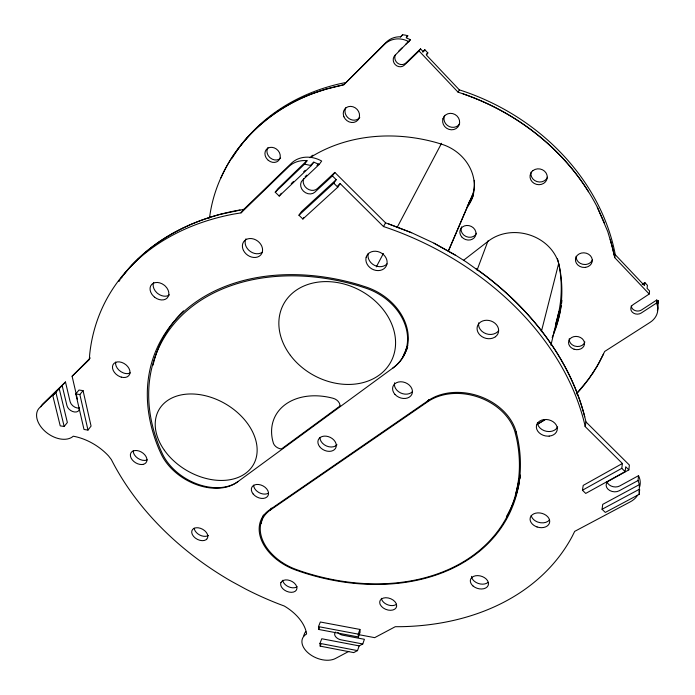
<?xml version="1.0" encoding="UTF-8"?>
<svg xmlns="http://www.w3.org/2000/svg" width="695" height="695" viewBox="0 0 695 695"><rect width="100%" height="100%" fill="white"/><g stroke="black" fill="none" stroke-linecap="round" stroke-linejoin="round"><path stroke-width="1.04" d="M639.391 484.589L602.73 504.361L602.061 509.27L605.302 512.423L639.209 494.345L639.391 484.589L638.045 480.523L638.531 475.667L619.688 485.97A7.94 5.907 9.8 0 1 606.987 481.748M639.209 494.345L639.635 489.619A25.75 19.104 9.9 0 1 639.218 491.582M593 372.885L599.203 362.642L604.693 351.444L650.06 322.384A20.581 17.114 4.3 0 0 656.488 303.081L656.801 299.988L641.546 309.953A6.351 5.291 4.1 0 1 634.987 310.535A6.351 5.291 4.1 0 1 631.225 305.913M638.045 480.523L619.106 490.826A7.984 5.925 9.9 0 1 607.96 489.176A7.984 5.925 9.9 0 1 608.968 480.87L628.845 469.881L629.383 465.068L585.972 421.943C572.541 362.816 533.247 312.342 485.822 275.941L466.397 262.067L455.833 255.378L433.906 243.111L411.649 232.738L385.569 222.834L334.825 172.429L317.337 188.623A8.566 7.28 38.3 0 1 306.955 188.475A8.566 7.28 38.3 0 1 303.811 178.485M656.488 303.081L641.164 313.063A6.377 5.308 4.3 0 1 632.215 312.081A6.377 5.308 4.3 0 1 633.128 304.636L649.208 294.037L649.556 290.97L647.08 288.356L647.436 285.324L644.838 282.578L642.137 284.385M337.796 185.765L340.159 183.593L383.501 226.57L385.586 227.239A261.329 194.661 25.4 0 1 584.834 424.923L585.181 426.582L622.39 463.487L583.218 485.397L582.436 490.236L585.72 493.424L625.135 471.627L625.7 466.771L628.845 469.881M625.135 471.627L621.799 468.326L622.39 463.487M644.838 282.578L644.474 285.593L615.24 254.691L614.997 253.258A209.742 177.034 25.4 0 0 461.002 90.393L459.36 89.898L426.417 55.07L427.851 52.924L424.854 49.762L422.508 52.003M209.542 217.804C216.927 159.129 262.319 109.871 317.771 91.836M585.181 426.582L585.972 421.943M649.208 294.037L614.728 257.619L615.24 254.691M368.307 253.336L368.055 254.483A10.946 9.235 28.6 0 0 374.588 265.394A10.946 9.235 28.6 0 0 387.028 263.874M515.421 495.257L520.207 475.024M550.935 345.18L558.928 311.403M271.302 508.132L270.329 510.06A46.226 31.562 24.6 0 0 296.878 569.726L301.925 571.499A193.879 143.735 25.4 0 0 516.637 438.632L515.421 433.593L515.959 431.491M541.336 331.689L558.693 263.405L559.553 267.801A155.871 131.233 25.4 0 1 555.592 324.009M220.914 178.007C241.095 131.529 285.645 98.612 334.286 86.918M359.167 645.89L357.508 650.607L353.729 652.605L320.195 646.142L319.952 643.388L321.768 638.748L359.167 645.89L362.773 643.978L364.406 639.296L342.765 635.195A6.342 4.074 22.1 0 1 337.753 632.502M358.403 636.959L360.071 632.25L359.914 629.427L320.334 622.008L318.484 626.638L318.736 629.462L358.403 636.959L358.238 634.127L359.914 629.427M270.329 510.06L427.877 401.632L428.633 399.608M477.057 270.155L488.029 240.826M320.195 646.142L320.916 644.282M318.736 629.462L319.465 627.611M406.054 349.55L407.774 345.563M448.431 250.886L472.826 194.079M403.057 356.613L407.331 346.657M448.362 251.104L470.168 200.342M603.599 353.851L596.788 366.812L588.9 378.827M376.316 266.88L383.397 253.466M397.045 227.595L441.551 143.283M614.728 257.619L612.46 247.394L607.725 231.478L597.266 207.093C568.892 152.049 516.732 110.931 458.092 92.2L459.36 89.898M383.501 226.57L385.569 222.834M334.825 172.429L332.418 175.913L336.198 179.666L301.5 211.567L298.954 215.215L302.872 219.021L337.787 187.172L340.159 183.593M298.954 215.215L333.791 183.211L336.198 179.666M424.854 49.762L423.411 51.89L420.553 48.867L405.889 62.958A6.742 6.246 48.8 0 1 397.54 63.115A6.742 6.246 48.8 0 1 395.429 54.783M302.872 219.021L303.88 217.552M400.329 37.017L402.631 34.75L405.698 35.193L407.809 35.819L406.28 37.895L410.476 39.684L395.012 55.339A6.776 6.264 48.5 0 0 395.194 64.583A6.776 6.264 48.5 0 0 404.36 65.139L419.085 51.004L420.553 48.867M584.521 384.57L592.939 372.989M118.793 281.379L119.931 279.764M121.069 278.139L122.528 276.271M332.418 175.913L314.861 192.167A8.618 7.306 38.2 0 1 303.402 191.125A8.618 7.306 38.2 0 1 302.594 180.118L319.187 164.472L321.681 161.04A27.635 23.482 38.3 0 0 291.466 163.203L243.815 209.343L241.035 212.87L233.807 214.069A261.329 194.661 25.4 0 0 89.707 354.198L89.325 359.584L72.106 376.247L77.38 399.095M118.836 281.171L119.957 279.651M121.295 277.835L126.221 271.58M241.035 212.87L288.816 166.618A27.809 23.561 38.2 0 1 306.912 160.649L277.939 188.666L275.229 192.194L279.208 196.06L311.247 165.61L313.801 162.152L319.187 164.472M402.631 34.75L400.85 36.818A21.753 20.155 48.8 0 0 386.151 42.291L343.756 84.79L326.059 89.169M275.229 192.194L304.566 164.133L307.155 160.684M279.208 196.06L281.353 193.219M588.813 378.957L576.32 393.943L579.647 390.347M87.987 430.083L91.071 426.087L83.061 390.616L79.004 390.034L75.79 393.943L83.999 429.475L87.987 430.083L79.864 394.525L83.061 390.616M124.379 273.926C152.587 238.35 195.947 217.605 240.044 209.968M584.33 384.804L579.882 390.086M348.768 651.415L335.503 658.469A20.216 12.745 22.7 0 1 304.645 649.121L303.541 647.384A20.216 12.745 22.7 0 1 306.608 633.979A41.856 26.332 24.6 0 0 301.439 621.512L299.615 619.054A41.856 26.332 24.6 0 0 284.264 606.014L279.451 604.216A261.329 194.661 25.4 0 1 245.596 589.021L232.034 581.654A261.329 194.661 25.4 0 1 111.33 459.534L108.498 455.877A44.454 28.799 33.1 0 0 73.262 436.208A22.179 14.604 35.1 0 1 53.941 437.033L51.508 435.852A22.179 14.604 35.1 0 1 39.606 407.687L56.095 391.737L52.794 395.62L60.23 425.87L64.175 426.469L67.363 422.517L59.223 388.714L65.469 381.981L70.126 401.71A6.959 4.683 35.3 0 0 79.369 408.069M126.499 271.25L131.807 265.229M72.106 376.247L90.298 357.942M52.794 395.62L59.223 388.714M132.128 264.882L137.81 259.113M208.691 218.239L210.177 216.762M343.756 84.79L384.526 44.384A21.849 20.216 48.5 0 1 408.955 41.778M406.28 37.322L407.809 35.819M398.895 50.944L401.988 47.946M405.845 44.185L410.476 39.684M65.469 381.981L42.899 403.83A22.066 14.586 35.2 0 0 40.788 406.836M138.175 258.766L144.239 253.249M426.278 54.419L427.851 52.924M291.222 183.619L293.559 181.404M303.68 171.778L305.235 170.301M310.691 165.115L313.801 162.152M305.148 176.634L306.721 175.157M316.955 165.497L318.527 164.011M144.63 252.911L151.084 247.655M463.53 260.321L488.429 241.043A42.595 36.653 14.8 0 1 531.171 235.492A42.595 36.653 14.8 0 1 559.388 266.645L560.135 270.424A157.817 132.545 25.5 0 1 552.16 337.509M151.501 247.333L158.33 242.338M158.764 242.042L165.975 237.325M545.245 419.545L540.971 422.16M545.132 419.572L537.209 424.298M166.418 237.056L174.011 232.634M537.339 424.306L540.632 422.36M582.436 490.236L621.799 468.326M174.445 232.399L182.429 228.281M602.061 509.27L638.905 489.506M182.846 228.082L191.212 224.268M191.594 224.111L200.351 220.619M200.673 220.506L209.821 217.361M317.91 91.792L325.92 89.212M210.072 217.283L219.663 214.468M219.768 214.442L243.815 209.343M334.59 86.84L342.844 84.981M345.519 82.575L339.647 83.8A209.742 177.034 25.4 0 0 240.383 146.011M75.79 393.943L79.864 394.525M304.566 164.133L311.247 165.61M318.484 626.638L358.238 634.127M359.107 634.717L374.674 637.654L395.273 626.708L401.336 626.682A261.329 194.661 25.4 0 0 572.254 536.288L574.696 531.371L630.295 501.833A25.75 19.104 9.9 0 0 637.558 495.283M362.773 643.978L341.045 639.834A6.368 4.074 22.1 0 1 335.459 636.455A6.368 4.074 22.1 0 1 335.624 632.05M319.952 643.388L357.508 650.607M388.635 223.886L411.649 232.738M463.105 93.886C514.091 111.495 559.805 145.794 588.517 191.751M434.036 243.241L455.581 255.282M476.049 268.73L476.657 269.104C526.932 305.131 569.075 356.04 584.73 416.774M333.791 183.211L337.787 187.172M419.085 51.004L458.092 92.2M597.309 207.284L604.554 223.182M610.227 239.297L614.302 255.491M396.463 604.303L396.159 603.512A8.8 5.847 20.6 0 0 385.742 597.726A8.8 5.847 20.6 0 0 379.922 603.781L380.235 604.572A8.8 5.847 20.6 0 0 390.625 610.306A8.8 5.847 20.6 0 0 396.463 604.303A8.766 5.847 20.6 0 1 388.505 605.076A8.766 5.847 20.6 0 1 381.842 599.898L381.538 599.116A8.766 5.847 20.6 0 1 381.364 598.326M656.801 299.988L657.835 303.524L658.148 300.448L657.991 307.972A20.494 17.071 4.1 0 1 657.374 310.604M55.93 392.588L64.175 426.469M62.211 385.821L66.929 405.593A6.993 4.691 35.2 0 0 74.391 411.97A6.993 4.691 35.2 0 0 79.3 407.409M519.287 482.79A194.47 144.734 25.5 0 1 506.438 516.55M520.294 476.935A194.47 144.734 25.5 0 1 519.99 478.898M261.416 523.292A46.357 31.77 24.6 0 1 263.44 515.082M153.03 365.188A194.4 144.621 25.4 0 1 174.845 320.369M175.461 319.613A194.4 144.621 25.4 0 1 183.558 310.839M407.644 347.396A54.375 43.689 27.1 0 1 403.5 355.093M474.311 180.344A42.951 38.477 28.1 0 1 468.665 202.827M311.169 156.34A155.871 131.233 25.4 0 1 312.985 155.185M392.84 368.046A54.21 43.394 27.1 0 0 405.168 324.973A54.21 43.394 27.1 0 0 365.188 287.956L358.907 285.932A193.879 143.726 25.4 0 0 160.076 448.623L162.048 453.027A47.799 33.377 30.2 0 0 237.977 481.566M309.944 157.696A157.765 132.467 25.4 0 1 436.46 142.623L441.516 144.169A43.507 38.903 28 0 1 466.779 207.77M232.139 158.139A209.742 177.034 25.4 0 1 239.245 147.549M473.547 194.826A43.316 38.798 28.1 0 1 467.318 205.85M592.375 260.026A8.409 7.28 7.3 0 1 586.25 264.404L585.216 264.5A8.409 7.28 7.3 0 1 576.164 256.229M584.886 341.983A8.001 6.576 9.9 0 1 574.748 346.075L573.818 345.719A8.001 6.576 9.9 0 1 569.257 338.708M459.63 123.901A8.635 8.036 31.4 0 1 449.439 126.646A8.635 8.036 31.4 0 1 444.044 117.299L444.287 116.308A8.635 8.036 31.4 0 1 444.661 115.37M359.784 117.446A8.54 7.602 43 0 1 352.313 120A8.54 7.602 43 0 1 345.658 114.458L345.311 113.476A8.54 7.602 43 0 1 345.867 107.682M547.521 177.216A8.618 7.88 11.3 0 1 536.957 181.586A8.618 7.88 11.3 0 1 531.145 172.039M280.589 158.078A8.218 6.915 42.6 0 1 270.277 157.913L269.521 157.218A8.218 6.915 42.6 0 1 267.975 147.618M476.553 233.216A8.149 7.159 21 0 1 466.206 236.578A8.149 7.159 21 0 1 461.541 226.865M561.942 300.292A157.157 132.267 25.5 0 1 561.577 303.368M561.291 305.409A157.157 132.267 25.5 0 1 554.071 331.671M262.171 252.328A10.755 8.644 36.7 0 1 246.204 246.716L245.709 245.561A10.755 8.644 36.7 0 1 245.987 238.819M169.467 294.889A10.243 7.68 37.7 0 1 157.704 293.49L156.74 292.656A10.243 7.68 37.7 0 1 153.699 282.413M208.43 535.437A8.609 5.69 28.3 0 1 199.786 535.054A8.609 5.69 28.3 0 1 194.183 528.2M147.244 459.812A8.983 6.073 32 0 1 145.602 460.333L144.673 460.429A8.983 6.073 32 0 1 133.214 450.82M297.156 586.762A8.531 5.612 24.4 0 1 288.512 586.745A8.531 5.612 24.4 0 1 282.709 580.282M557.651 426.886A10.538 8.184 13 0 1 550.145 431.499L548.859 431.552A10.538 8.184 13 0 1 537.409 422.673M549.528 519.877A9.921 7.211 14 0 1 538.06 522.162L536.914 521.719A9.921 7.211 14 0 1 531.206 515.499M498.445 330.829A10.894 9.026 17.2 0 1 496.777 332.479L495.761 333.14A10.894 9.026 17.2 0 1 483.755 332.636A10.894 9.026 17.2 0 1 478.638 322.897M130.304 372.902A9.574 6.759 35.5 0 1 124.362 373.241L123.276 372.876A9.574 6.759 35.5 0 1 115.7 362.069M488.081 582.341A9.261 6.385 17 0 1 474.242 581.159L473.486 580.438A9.261 6.385 17 0 1 471.575 576.364M412.526 391.58A10.182 7.984 22.5 0 1 400.502 392.884A10.182 7.984 22.5 0 1 394.586 382.815M336.988 444.757A9.591 7.089 25.4 0 1 326.528 446.008A9.591 7.089 25.4 0 1 319.969 437.416M268.426 493.181A9.07 6.333 27.2 0 1 259.053 492.625A9.07 6.333 27.2 0 1 253.64 485.162M638.531 475.667A25.611 19.06 9.8 0 1 639.695 486.7M303.845 635.925A20.12 12.745 22.6 0 1 305.791 631.564M557.433 258.775A42.039 36.253 14.7 0 1 558.493 262.475M427.877 401.632A52.69 40.345 18.1 0 1 479.515 397.54A52.69 40.345 18.1 0 1 515.421 433.593M366.187 257.176L365.944 258.323A11.016 9.261 28.6 0 0 380.208 270.39A11.016 9.261 28.6 0 0 383.614 254.726A11.016 9.261 28.6 0 0 366.187 257.176M442.976 118.697L442.732 119.688A8.679 8.062 31.3 0 0 453.792 129.539A8.679 8.062 31.3 0 0 457.067 116.056A8.679 8.062 31.3 0 0 442.976 118.697M280.936 582.627L280.719 583.296A8.575 5.612 24.4 0 0 291.413 592.331A8.575 5.612 24.4 0 0 294.376 583.148A8.575 5.612 24.4 0 0 280.936 582.627M533.013 170.562L532.24 171.239A8.653 7.897 11.5 0 0 536.471 184.366A8.653 7.897 11.5 0 0 547.043 175.244A8.653 7.897 11.5 0 0 533.013 170.562M206.624 539.285L206.033 539.746A8.644 5.69 28.3 0 1 192.35 534.568A8.644 5.69 28.3 0 1 200.412 528.287A8.644 5.69 28.3 0 1 206.624 539.285M339.977 406.019L281.44 448.979A7.662 5.551 27.5 0 1 273.483 443.488L272.605 440.335A58.797 43.359 25.4 0 1 329.951 397.514L332.992 398.252A7.992 6.064 26.1 0 1 339.907 404.725L339.977 406.019M393.396 367.655L237.325 482.061A48.155 33.612 30.3 0 1 160.832 453.305L158.842 448.874A195.417 144.855 25.4 0 1 359.185 284.802L364.571 286.54A54.679 43.794 27.1 0 1 405.698 323.766A54.679 43.794 27.1 0 1 393.396 367.655M428.094 400.668L269.312 510.043A46.574 31.788 24.6 0 0 296.096 570.152L301.178 571.933A195.495 144.968 25.5 0 0 517.627 437.98L516.411 432.907A53.15 40.71 18.1 0 0 480.193 396.524A53.15 40.71 18.1 0 0 428.094 400.668M495.439 336.736L494.414 337.396A10.955 9.052 17.2 0 1 477.213 330.064A10.955 9.052 17.2 0 1 491.174 321.064A10.955 9.052 17.2 0 1 495.439 336.736M142.823 464.434L141.893 464.529A9.018 6.081 32 0 1 130.391 454.565A9.018 6.081 32 0 1 143.109 453.218A9.018 6.081 32 0 1 142.823 464.434M585.624 267.34L584.582 267.445A8.444 7.298 7.5 0 1 576.112 257.037A8.444 7.298 7.5 0 1 590.376 255.691A8.444 7.298 7.5 0 1 585.624 267.34M549.163 436.113L547.869 436.165A10.59 8.21 13.1 0 1 537.105 423.846A10.59 8.21 13.1 0 1 554.81 423.159A10.59 8.21 13.1 0 1 549.163 436.113M121.312 377.133L120.226 376.777A9.626 6.768 35.4 0 1 113.98 363.424A9.626 6.768 35.4 0 1 128.966 368.402A9.626 6.768 35.4 0 1 121.312 377.133M574.096 349.211L573.167 348.855A8.036 6.585 10 0 1 571.664 337.509A8.036 6.585 10 0 1 584.408 342.348A8.036 6.585 10 0 1 574.096 349.211M537.079 526.966L535.923 526.515A9.973 7.219 14.1 0 1 533.777 513.84A9.973 7.219 14.1 0 1 549.545 520.008A9.973 7.219 14.1 0 1 537.079 526.966M154.629 297.217L153.665 296.374A10.303 7.697 37.6 0 1 151.692 284.464A10.303 7.697 37.6 0 1 164.298 285.228L165.271 286.079A10.303 7.697 37.6 0 1 167.208 297.964A10.303 7.697 37.6 0 1 154.629 297.217M268.296 160.319L267.532 159.615A8.253 6.933 42.4 0 1 269.834 147.453A8.253 6.933 42.4 0 1 280.233 157.009A8.253 6.933 42.4 0 1 268.296 160.319M473 585.963L472.244 585.233A9.304 6.394 17 0 1 477.752 575.616A9.304 6.394 17 0 1 488.09 585.59A9.304 6.394 17 0 1 473 585.963M243.459 250.4L242.963 249.236A10.816 8.67 36.6 0 1 253.91 239.097A10.816 8.67 36.6 0 1 260.686 255.03A10.816 8.67 36.6 0 1 243.459 250.4M343.921 116.777L343.573 115.796A8.583 7.628 42.8 0 1 352.999 106.769A8.583 7.628 42.8 0 1 357.743 120.226A8.583 7.628 42.8 0 1 343.921 116.777M290.354 355.293A60.908 48.381 28.1 0 0 390.781 362.017A60.908 48.381 28.1 0 0 330.507 281.744A60.908 48.381 28.1 0 0 290.354 355.293M164.394 450.291A54.627 38.52 30.5 0 0 252.337 466.371A54.627 38.52 30.5 0 0 201.802 394.969A54.627 38.52 30.5 0 0 164.394 450.291M461.654 236.839A8.192 7.176 21 0 0 475.45 235.987A8.192 7.176 21 0 0 466.675 225.467A8.192 7.176 21 0 0 461.654 236.839M394.995 394.421A10.243 8.001 22.5 0 0 411.909 394.213A10.243 8.001 22.5 0 0 400.65 381.772A10.243 8.001 22.5 0 0 394.995 394.421M319.631 446.65A9.634 7.106 25.4 0 0 335.511 448.379A9.634 7.106 25.4 0 0 326.12 436.165A9.634 7.106 25.4 0 0 319.631 446.65M253.171 494.006A9.113 6.342 27.2 0 0 267.931 495.813A9.113 6.342 27.2 0 0 258.714 484.511A9.113 6.342 27.2 0 0 253.171 494.006"/></g></svg>
